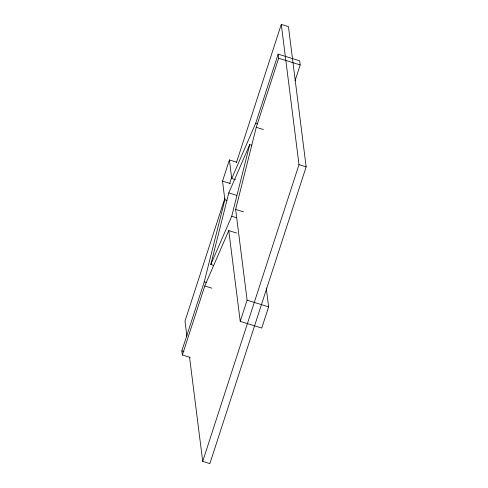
<?xml version="1.0" encoding="UTF-8"?>
<svg xmlns="http://www.w3.org/2000/svg" width="488" height="488" viewBox="0 0 488 488"><rect width="100%" height="100%" fill="white"/><g stroke="black" fill="none" stroke-linecap="round" stroke-linejoin="round"><path stroke-width="0.73" d="M190.259 357.454L182.366 355.008L181.847 350.878L204.252 281.838L224.864 199.732L222.516 181.139L229.391 159.948L236.564 162.169M213.671 265.411L210.798 264.52L228.78 192.906L249.704 144.619L251.857 145.29M210.798 264.52L231.727 216.239L249.704 144.619M266.241 287.95L268.632 306.861L261.751 328.052L240.23 321.379L247.111 300.187L235.643 209.413L256.255 127.307L278.654 58.261L278.136 54.137L299.656 60.811L300.181 64.934L295.045 80.758M224.919 198.104L184.995 321.141L186.898 336.22M229.616 183.628L231.727 177.114M236.424 162.638L281.283 24.4L288.439 26.62L306.153 166.859L209.864 463.6L202.709 461.38L189.564 357.332M235.326 179.651L231.739 178.535L255.73 123.183L278.136 54.137M182.366 355.008L204.771 285.962L228.762 230.604L236.656 233.057M202.709 461.38L298.998 164.639L281.283 24.4M278.654 58.261L300.181 64.934M255.73 123.183L257.884 123.848M256.255 127.307L263.428 129.534M298.998 164.639L306.153 166.859M222.516 181.139L230.403 183.586M228.78 192.906L236.668 195.352M224.864 199.732L227.018 200.397M235.643 209.413L243.53 211.859M231.727 216.239L236.747 217.794M204.252 281.838L206.4 282.503M204.771 285.962L211.944 288.188M247.111 300.187L268.632 306.861M181.847 350.878L184 351.549M229.391 159.948L231.739 178.535M228.762 230.604L240.23 321.379"/></g></svg>
